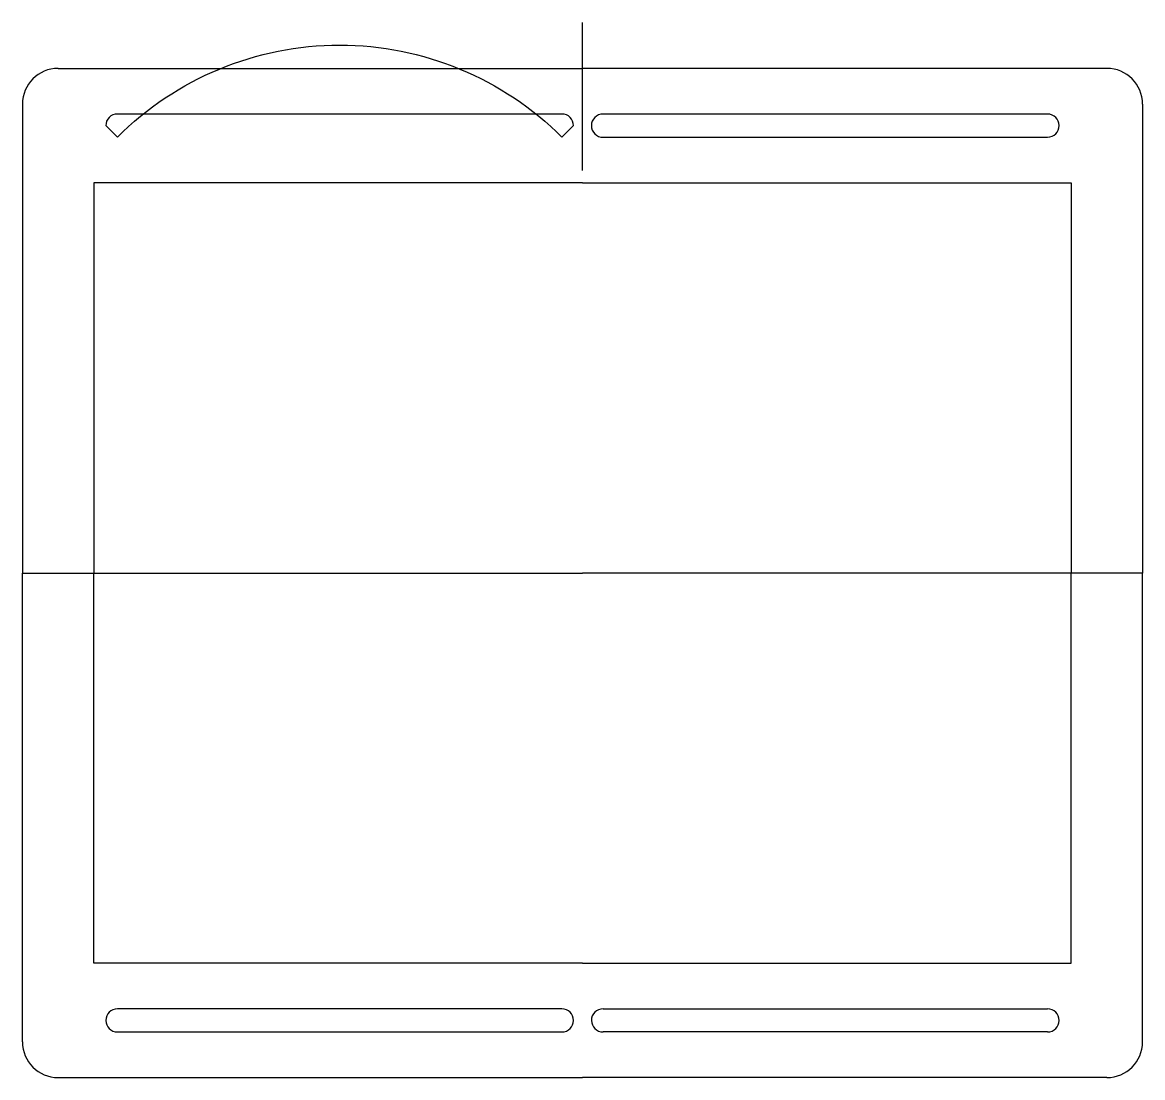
# Model space of a CAD drawing. Header units: millimetres. Extents: x -79 to 79, y -126 to 22.
import ezdxf

# ---------------------------------------------------------------- set-up
doc = ezdxf.new("R2010")
doc.units = ezdxf.units.MM
doc.layers.get('0').update_dxf_attribs({"linetype": 'CONTINUOUS'})

msp = doc.modelspace()

# ---------------------------------------------------------------- linework, layer by layer
for p, q in [((0, 1.75), (0, 22.5)), ((-73.58, 16.05), (0, 16.05)), ((73.58, 16.05), (0, 16.05)), ((-78.58, 11.05), (-78.58, 8.02)), ((78.58, 11.05), (78.58, 8.02)), ((65.26, 9.65), (2.88, 9.65)), ((-78.58, 8.02), (-78.58, -54.73)), ((1.26, 8.02), (1.26, 8.02)), ((66.88, 8.02), (66.88, 8.02)), ((78.58, 8.02), (78.58, -54.73)), ((2.88, 6.4), (65.26, 6.4)), ((0, 0), (-68.58, 0)), ((-68.58, 0), (-68.58, -54.73)), ((0, 0), (68.58, 0)), ((68.58, 0), (68.58, -54.73)), ((-78.58, -54.73), (0, -54.73)), ((-78.58, -117.48), (-78.58, -54.73)), ((-68.58, -109.45), (-68.58, -54.73)), ((78.58, -54.73), (0, -54.73)), ((68.58, -109.45), (68.58, -54.73)), ((78.58, -117.48), (78.58, -54.73)), ((0, -109.45), (-68.58, -109.45)), ((0, -109.45), (68.58, -109.45)), ((-2.88, -115.85), (-65.26, -115.85)), ((2.88, -115.85), (65.26, -115.85)), ((-78.58, -120.5), (-78.58, -117.48)), ((78.58, -120.5), (78.58, -117.48)), ((-65.26, -119.1), (-2.88, -119.1)), ((65.26, -119.1), (2.88, -119.1)), ((-73.58, -125.5), (0, -125.5)), ((73.58, -125.5), (0, -125.5))]:
    msp.add_line(p, q)
msp.add_lwpolyline([(-2.88, 9.65), (-65.26, 9.65, 0.414214), (-66.88, 8.02), (-65.26, 6.4, -0.414214), (-2.88, 6.4), (-1.26, 8.02, -0.414214), (-1.26, 8.02), (-1.26, 8.02, 0.414214)], format="xyb", close=True)
for centre, radius, start, end in [((-73.58, 11.05), 5, 90, 180), ((73.58, 11.05), 5, 0, 90), ((2.88, 8.02), 1.63, 90, 180), ((65.26, 8.02), 1.62, 0, 90), ((2.88, 8.02), 1.63, 180, 270), ((65.26, 8.02), 1.62, -90, 0), ((-65.26, -117.48), 1.62, 90, 180), ((-2.88, -117.48), 1.62, 0, 90), ((2.88, -117.48), 1.63, 90, 180), ((65.26, -117.48), 1.62, 0, 90), ((-65.26, -117.48), 1.62, 180, 270), ((-2.88, -117.48), 1.62, -90, 0), ((2.88, -117.48), 1.62, 180, 270), ((65.26, -117.48), 1.62, -90, 0), ((-73.58, -120.5), 5, 180, 270), ((73.58, -120.5), 5, -90, 0)]:
    msp.add_arc(centre, radius, start, end)

doc.saveas('drawing.dxf')
